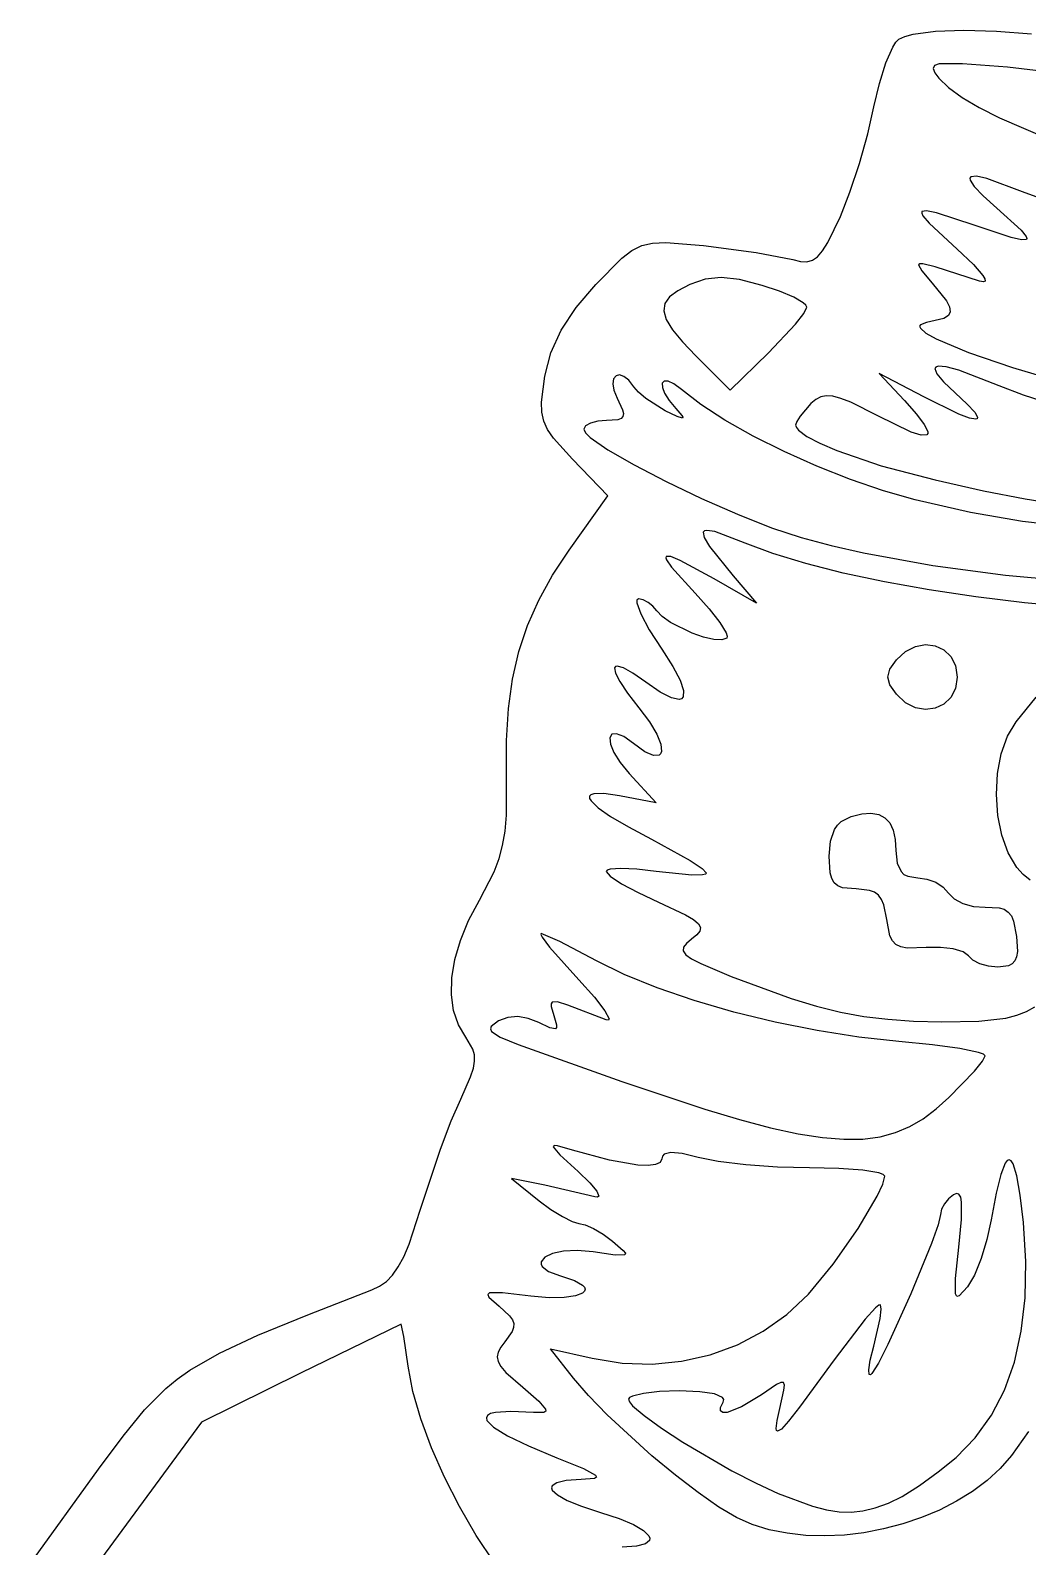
# Model space of a CAD drawing. Extents: x -60 to 270, y -29 to 326.
# Drawn here: x -27.9 to 112.2, y 113.2 to 326.1 of the extents above; entities that cross this region are included whole.
import ezdxf

# ---------------------------------------------------------------- set-up
doc = ezdxf.new("R2010")
doc.units = 0

msp = doc.modelspace()

# ---------------------------------------------------------------- linework, layer by layer
at = {"layer": 'Layer 1'}
for p, q in [((96.065964, 325.503306), (99.195775, 325.915966)), ((99.195775, 325.915966), (103.19046, 326.05718)), ((103.19046, 326.05718), (107.776215, 325.94071)), ((107.776215, 325.94071), (112.679239, 325.580315)), ((92.245278, 321.507573), (93.198467, 323.675114)), ((93.198467, 323.675114), (93.653442, 324.389408)), ((93.653442, 324.389408), (94.074829, 324.805441)), ((94.074829, 324.805441), (94.91095, 325.190884)), ((94.91095, 325.190884), (96.065964, 325.503306)), ((91.330315, 318.614473), (92.245278, 321.507573)), ((103.00236, 321.360745), (99.743927, 321.339238)), ((109.319173, 320.872508), (103.00236, 321.360745)), ((99.050153, 321.103535), (98.867234, 320.699844)), ((98.867234, 320.699844), (99.110591, 320.114646)), ((99.743927, 321.339238), (99.050153, 321.103535)), ((99.110591, 320.114646), (99.695643, 319.334422)), ((99.695643, 319.334422), (101.040884, 318.025554)), ((116.035013, 320.085995), (109.319173, 320.872508)), ((90.568625, 315.30747), (91.330315, 318.614473)), ((101.040884, 318.025554), (102.943254, 316.650183)), ((89.712104, 311.537454), (90.568625, 315.30747)), ((102.943254, 316.650183), (105.343183, 315.227801)), ((105.343183, 315.227801), (108.1811, 313.777905)), ((108.1811, 313.777905), (114.932624, 310.873544)), ((88.538937, 307.383672), (89.712104, 311.537454)), ((87.203607, 303.350318), (88.538937, 307.383672)), ((104.183133, 305.498458), (104.046319, 305.307388)), ((104.046319, 305.307388), (104.079001, 305.014371)), ((104.079001, 305.014371), (104.651309, 304.121518)), ((104.966795, 305.575731), (104.183133, 305.498458)), ((106.433073, 305.248144), (104.966795, 305.575731)), ((111.425832, 303.386194), (106.433073, 305.248144)), ((85.860596, 299.941587), (87.203607, 303.350318)), ((104.651309, 304.121518), (105.89697, 302.817948)), ((105.89697, 302.817948), (107.812896, 301.101707)), ((115.788915, 301.812788), (111.425832, 303.386194)), ((97.313195, 300.614168), (97.289304, 300.386827)), ((97.289304, 300.386827), (97.454583, 300.043274)), ((97.938771, 300.734907), (97.313195, 300.614168)), ((99.35188, 300.434869), (97.938771, 300.734907)), ((104.622967, 298.689985), (99.35188, 300.434869)), ((107.812896, 301.101707), (111.232041, 298.017829)), ((84.10248, 296.280105), (85.860596, 299.941587)), ((97.454583, 300.043274), (98.342369, 298.992844)), ((98.342369, 298.992844), (102.274861, 295.335859)), ((109.835482, 296.961975), (104.622967, 298.689985)), ((111.232041, 298.017829), (111.949459, 297.143004)), ((56.587047, 295.157695), (57.97135, 295.853049)), ((57.97135, 295.853049), (59.493581, 296.207341)), ((59.493581, 296.207341), (61.327876, 296.28346)), ((61.327876, 296.28346), (66.629218, 295.852726)), ((66.629218, 295.852726), (74.045884, 294.890431)), ((83.361954, 295.091269), (84.10248, 296.280105)), ((111.275979, 296.633828), (109.835482, 296.961975)), ((111.972372, 296.68792), (111.275979, 296.633828)), ((111.949459, 297.143004), (112.049278, 296.864166)), ((112.049278, 296.864166), (111.972372, 296.68792)), ((51.520313, 290.396389), (55.166532, 294.058392)), ((55.166532, 294.058392), (56.587047, 295.157695)), ((74.045884, 294.890431), (79.191685, 293.882666)), ((79.191685, 293.882666), (80.242505, 293.633267)), ((81.138618, 293.587341), (81.926347, 293.786975)), ((81.926347, 293.786975), (82.652018, 294.274255)), ((82.652018, 294.274255), (83.361954, 295.091269)), ((102.274861, 295.335859), (104.535048, 293.194225)), ((80.242505, 293.633267), (81.138618, 293.587341)), ((97.006384, 293.282972), (96.835493, 293.148007)), ((96.835493, 293.148007), (97.282009, 292.320401)), ((97.44542, 293.263068), (97.006384, 293.282972)), ((97.282009, 292.320401), (98.752705, 290.594114)), ((99.144057, 292.851722), (97.44542, 293.263068)), ((105.405668, 290.876028), (99.144057, 292.851722)), ((104.535048, 293.194225), (105.86426, 291.660094)), ((105.86426, 291.660094), (106.154431, 291.156911)), ((48.739736, 287.155853), (51.520313, 290.396389)), ((63.037243, 289.504698), (61.871605, 288.63672)), ((64.700582, 290.362999), (63.037243, 289.504698)), ((66.86932, 291.113396), (64.700582, 290.362999)), ((69.121718, 291.34904), (66.86932, 291.113396)), ((71.707327, 291.067564), (69.121718, 291.34904)), ((74.875698, 290.2666), (71.707327, 291.067564)), ((77.308755, 289.44331), (74.875698, 290.2666)), ((79.30122, 288.589511), (77.308755, 289.44331)), ((98.752705, 290.594114), (100.734659, 288.110054)), ((105.935263, 290.75045), (105.405668, 290.876028)), ((106.181475, 290.848887), (105.935263, 290.75045)), ((106.154431, 291.156911), (106.181475, 290.848887)), ((61.20819, 287.707754), (61.051518, 286.666489)), ((61.871605, 288.63672), (61.20819, 287.707754)), ((80.647481, 287.806032), (79.30122, 288.589511)), ((81.014031, 287.472171), (80.647481, 287.806032)), ((81.141926, 287.1937), (81.014031, 287.472171)), ((100.734659, 288.110054), (101.193895, 287.232693)), ((46.647324, 283.981137), (48.739736, 287.155853)), ((61.051518, 286.666489), (61.40611, 285.461616)), ((61.40611, 285.461616), (62.276488, 284.041822)), ((79.560341, 284.816458), (80.717085, 286.317744)), ((80.717085, 286.317744), (81.141926, 287.1937)), ((81.141926, 287.1937), (81.141926, 287.1937)), ((100.383843, 285.629383), (97.970004, 285.059572)), ((101.023554, 286.028182), (100.383843, 285.629383)), ((101.291883, 286.550677), (101.023554, 286.028182)), ((101.193895, 287.232693), (101.291883, 286.550677)), ((45.197823, 280.790919), (46.647324, 283.981137)), ((62.276488, 284.041822), (63.667172, 282.355798)), ((75.757803, 280.779728), (79.560341, 284.816458)), ((97.095034, 284.745888), (96.98799, 284.513872)), ((96.98799, 284.513872), (97.085785, 284.236637)), ((97.085785, 284.236637), (97.849533, 283.561206)), ((97.970004, 285.059572), (97.095034, 284.745888)), ((97.849533, 283.561206), (99.293552, 282.748981)), ((63.667172, 282.355798), (65.582684, 280.352232)), ((99.293552, 282.748981), (103.851504, 280.831694)), ((44.345979, 277.503874), (45.197823, 280.790919)), ((65.582684, 280.352232), (70.373694, 275.561239)), ((70.373694, 275.561239), (75.757803, 280.779728)), ((99.272321, 278.790657), (99.13981, 278.575751)), ((99.576626, 278.904143), (99.272321, 278.790657)), ((100.699306, 278.826649), (99.576626, 278.904143)), ((102.505226, 278.342846), (100.699306, 278.826649)), ((103.851504, 280.831694), (110.017841, 278.719868)), ((43.895909, 273.848467), (44.345979, 277.503874)), ((54.024695, 277.128891), (53.911904, 276.444698)), ((54.354257, 277.553079), (54.024695, 277.128891)), ((54.852228, 277.684777), (54.354257, 277.553079)), ((55.470248, 277.491498), (54.852228, 277.684777)), ((56.159955, 276.940758), (55.470248, 277.491498)), ((56.872988, 276.000069), (56.159955, 276.940758)), ((61.127983, 276.830819), (60.852326, 276.519432)), ((61.675634, 276.818574), (61.127983, 276.830819)), ((62.481335, 276.435463), (61.675634, 276.818574)), ((97.555471, 274.606408), (91.317044, 277.917391)), ((91.317044, 277.917391), (94.8392, 274.114167)), ((99.13981, 278.575751), (99.391483, 277.841894)), ((99.391483, 277.841894), (100.334271, 276.702996)), ((100.334271, 276.702996), (101.970798, 275.159479)), ((108.156285, 276.154623), (102.505226, 278.342846)), ((110.017841, 278.719868), (117.050761, 276.648592)), ((53.911904, 276.444698), (54.064245, 275.532988)), ((54.064245, 275.532988), (54.53008, 274.426246)), ((57.517658, 275.256218), (56.872988, 276.000069)), ((58.561607, 274.381849), (57.517658, 275.256218)), ((60.852326, 276.519432), (60.862601, 275.931652)), ((60.862601, 275.931652), (61.172752, 275.114712)), ((61.172752, 275.114712), (61.79672, 274.11585)), ((63.531146, 275.63425), (62.481335, 276.435463)), ((66.243495, 273.530337), (63.531146, 275.63425)), ((83.090174, 274.619337), (82.39287, 274.243774)), ((83.871312, 274.778423), (83.090174, 274.619337)), ((84.795652, 274.710189), (83.871312, 274.778423)), ((85.922566, 274.403791), (84.795652, 274.710189)), ((102.483755, 272.179007), (97.555471, 274.606408)), ((101.970798, 275.159479), (103.665822, 273.595712)), ((111.574621, 274.857373), (108.156285, 276.154623)), ((115.763754, 273.5192), (111.574621, 274.857373)), ((43.944048, 272.453235), (43.895909, 273.848467)), ((44.21825, 271.214629), (43.944048, 272.453235)), ((54.53008, 274.426246), (55.273136, 272.817354)), ((55.273136, 272.817354), (55.38854, 272.269282)), ((61.270219, 272.677642), (58.561607, 274.381849)), ((62.922776, 271.871208), (61.270219, 272.677642)), ((61.79672, 274.11585), (62.748445, 272.982301)), ((62.748445, 272.982301), (63.596293, 272.010021)), ((69.653087, 271.33339), (66.243495, 273.530337)), ((81.72003, 273.662578), (80.206176, 271.897767)), ((82.39287, 274.243774), (81.72003, 273.662578)), ((87.311423, 273.848385), (85.922566, 274.403791)), ((91.112444, 271.947178), (87.311423, 273.848385)), ((94.8392, 274.114167), (96.544292, 272.186351)), ((103.665822, 273.595712), (104.713374, 272.458295)), ((104.713374, 272.458295), (105.116199, 271.747572)), ((44.751479, 270.033882), (44.21825, 271.214629)), ((50.085259, 270.539362), (49.833874, 270.059444)), ((50.769724, 270.93237), (50.085259, 270.539362)), ((51.782732, 271.197913), (50.769724, 270.93237)), ((53.019748, 271.295439), (51.782732, 271.197913)), ((54.594888, 271.411393), (53.019748, 271.295439)), ((55.059031, 271.586231), (54.594888, 271.411393)), ((55.320377, 271.865551), (55.059031, 271.586231)), ((55.38854, 272.269282), (55.320377, 271.865551)), ((63.676268, 271.644162), (62.922776, 271.871208)), ((63.596293, 272.010021), (63.736364, 271.752133)), ((63.736364, 271.752133), (63.676268, 271.644162)), ((73.609963, 269.114118), (69.653087, 271.33339)), ((79.745659, 271.165604), (79.576524, 270.664754)), ((79.576524, 270.664754), (79.679538, 270.317235)), ((79.679538, 270.317235), (79.981494, 269.932198)), ((80.206176, 271.897767), (79.745659, 271.165604)), ((95.817701, 269.678662), (91.112444, 271.947178)), ((96.544292, 272.186351), (97.639509, 270.737989)), ((97.639509, 270.737989), (98.119654, 269.76606)), ((103.998645, 271.607584), (102.483755, 272.179007)), ((104.877041, 271.463887), (103.998645, 271.607584)), ((105.076696, 271.552328), (104.877041, 271.463887)), ((105.116199, 271.747572), (105.076696, 271.552328)), ((45.576696, 268.812227), (44.751479, 270.033882)), ((48.234939, 265.851125), (45.576696, 268.812227)), ((49.833874, 270.059444), (50.067992, 269.572967)), ((50.067992, 269.572967), (50.739698, 268.918029)), ((50.739698, 268.918029), (53.211984, 267.194288)), ((77.964161, 266.943227), (73.609963, 269.114118)), ((79.981494, 269.932198), (81.139705, 269.06634)), ((81.139705, 269.06634), (82.966102, 268.100714)), ((97.213946, 269.239418), (95.817701, 269.678662)), ((97.979532, 269.267544), (97.213946, 269.239418)), ((98.127452, 269.457814), (97.979532, 269.267544)), ((98.119654, 269.76606), (98.127452, 269.457814)), ((53.211984, 267.194288), (56.882959, 265.071264)), ((82.565721, 264.891426), (77.964161, 266.943227)), ((82.966102, 268.100714), (85.375635, 267.068855)), ((85.375635, 267.068855), (91.603892, 264.940571)), ((53.223126, 260.704614), (48.234939, 265.851125)), ((56.882959, 265.071264), (61.384845, 262.732003)), ((87.264681, 263.029421), (82.565721, 264.891426)), ((91.603892, 264.940571), (99.144057, 262.949762)), ((61.384845, 262.732003), (66.349868, 260.359546)), ((91.911082, 261.42792), (87.264681, 263.029421)), ((99.144057, 262.949762), (105.946687, 261.448891)), ((47.767697, 253.085455), (53.223126, 260.704614)), ((66.349868, 260.359546), (71.410251, 258.136938)), ((96.354962, 260.15763), (91.911082, 261.42792)), ((104.108995, 258.383008), (96.354962, 260.15763)), ((105.946687, 261.448891), (111.799606, 260.306987)), ((111.799606, 260.306987), (116.830651, 259.515066)), ((71.410251, 258.136938), (76.198219, 256.247222)), ((111.420598, 257.103437), (104.108995, 258.383008)), ((66.771838, 255.798945), (66.600272, 255.604318)), ((66.600272, 255.604318), (66.729237, 254.854287)), ((67.102333, 255.877608), (66.771838, 255.798945)), ((68.244814, 255.699925), (67.102333, 255.877608)), ((72.488614, 254.094701), (68.244814, 255.699925)), ((76.198219, 256.247222), (80.345997, 254.873442)), ((118.455591, 256.317797), (111.420598, 257.103437)), ((66.729237, 254.854287), (67.479833, 253.60175)), ((67.479833, 253.60175), (70.808342, 249.486094)), ((76.373368, 252.625387), (72.488614, 254.094701)), ((80.345997, 254.873442), (84.563709, 253.764492)), ((84.563709, 253.764492), (89.095178, 252.740529)), ((45.43864, 249.580343), (47.767697, 253.085455)), ((61.406872, 252.222713), (61.33912, 252.041878)), ((61.33912, 252.041878), (61.438523, 251.730335)), ((62.049553, 252.19662), (61.406872, 252.222713)), ((61.438523, 251.730335), (62.133076, 250.710763)), ((63.377994, 251.660779), (62.049553, 252.19662)), ((68.137876, 249.094742), (63.377994, 251.660779)), ((81.00023, 251.213942), (76.373368, 252.625387)), ((86.267561, 249.880227), (81.00023, 251.213942)), ((89.095178, 252.740529), (98.838579, 250.966278)), ((43.499598, 246.087228), (45.43864, 249.580343)), ((62.133076, 250.710763), (65.46517, 247.055147)), ((74.097614, 245.678863), (68.137876, 249.094742)), ((70.808342, 249.486094), (74.097614, 245.678863)), ((92.073724, 248.644105), (86.267561, 249.880227)), ((98.838579, 250.966278), (109.054586, 249.588124)), ((109.054586, 249.588124), (119.221587, 248.643498)), ((65.46517, 247.055147), (67.451195, 244.86983)), ((98.317078, 247.525439), (92.073724, 248.644105)), ((104.895985, 246.544091), (98.317078, 247.525439)), ((41.931376, 242.537157), (43.499598, 246.087228)), ((57.281212, 246.105221), (57.274581, 245.693156)), ((57.274581, 245.693156), (57.823563, 244.17973)), ((57.493295, 246.248997), (57.281212, 246.105221)), ((58.175494, 246.117857), (57.493295, 246.248997)), ((58.888458, 245.760795), (58.175494, 246.117857)), ((59.547682, 245.232345), (58.888458, 245.760795)), ((60.068663, 244.587041), (59.547682, 245.232345)), ((67.451195, 244.86983), (68.949893, 242.952559)), ((111.708807, 245.719924), (104.895985, 246.544091)), ((118.653904, 245.072802), (111.708807, 245.719924)), ((57.823563, 244.17973), (59.03201, 241.939859)), ((60.815072, 243.775747), (60.068663, 244.587041)), ((61.989499, 242.946024), (60.815072, 243.775747)), ((65.042297, 241.457654), (61.989499, 242.946024)), ((68.949893, 242.952559), (69.815654, 241.51023)), ((40.714782, 238.861173), (41.931376, 242.537157)), ((59.03201, 241.939859), (60.791691, 239.204685)), ((66.63061, 240.912187), (65.042297, 241.457654)), ((68.066829, 240.574652), (66.63061, 240.912187)), ((69.205925, 240.501639), (68.066829, 240.574652)), ((69.902869, 240.749739), (69.205925, 240.501639)), ((69.815654, 241.51023), (69.96568, 241.031823)), ((69.96568, 241.031823), (69.902869, 240.749739)), ((39.830619, 234.990324), (40.714782, 238.861173)), ((60.791691, 239.204685), (62.341371, 236.785385)), ((93.727843, 237.714828), (94.996206, 238.888071)), ((94.996206, 238.888071), (96.387392, 239.588511)), ((96.387392, 239.588511), (97.81142, 239.841663)), ((97.81142, 239.841663), (99.17831, 239.673045)), ((99.17831, 239.673045), (100.398079, 239.108171)), ((100.398079, 239.108171), (101.380749, 238.172558)), ((54.28628, 236.753882), (54.158729, 236.567062)), ((54.158729, 236.567062), (54.269272, 235.84023)), ((54.534912, 236.820015), (54.28628, 236.753882)), ((55.393014, 236.581355), (54.534912, 236.820015)), ((56.728227, 235.833347), (55.393014, 236.581355)), ((62.341371, 236.785385), (63.346693, 234.848069)), ((92.49909, 235.291178), (92.806279, 236.402232)), ((92.806279, 236.402232), (93.727843, 237.714828)), ((101.380749, 238.172558), (102.036336, 236.891723)), ((102.036336, 236.891723), (102.274861, 235.29118)), ((39.259694, 230.855654), (39.830619, 234.990324)), ((54.269272, 235.84023), (54.87135, 234.657254)), ((54.87135, 234.657254), (55.969771, 233.035867)), ((58.535742, 234.558257), (56.728227, 235.833347)), ((60.575828, 233.149012), (58.535742, 234.558257)), ((63.346693, 234.848069), (63.818168, 233.414387)), ((92.806279, 234.180125), (92.49909, 235.291178)), ((93.727843, 232.867529), (92.806279, 234.180125)), ((102.274861, 235.29118), (102.036336, 233.690637)), ((55.969771, 233.035867), (57.569343, 230.993805)), ((62.134625, 232.351653), (60.575828, 233.149012)), ((63.201622, 232.144529), (62.134625, 232.351653)), ((63.54741, 232.25554), (63.201622, 232.144529)), ((63.766307, 232.505991), (63.54741, 232.25554)), ((63.818168, 233.414387), (63.766307, 232.505991)), ((94.996206, 231.694286), (93.727843, 232.867529)), ((93.727843, 232.867529), (93.727843, 232.867529)), ((101.380749, 232.409801), (100.398079, 231.474188)), ((102.036336, 233.690637), (101.380749, 232.409801)), ((110.547607, 229.002174), (113.341446, 232.452414)), ((38.982812, 226.388208), (39.259694, 230.855654)), ((57.569343, 230.993805), (59.064119, 229.000514)), ((96.387392, 230.993847), (94.996206, 231.694286)), ((97.81142, 230.740695), (96.387392, 230.993847)), ((99.17831, 230.909314), (97.81142, 230.740695)), ((100.398079, 231.474188), (99.17831, 230.909314)), ((59.064119, 229.000514), (60.084457, 227.272562)), ((109.317982, 226.985758), (110.547607, 229.002174)), ((38.980779, 221.519032), (38.982812, 226.388208)), ((53.777991, 227.258614), (53.49673, 226.745268)), ((53.49673, 226.745268), (53.591345, 225.871729)), ((53.591345, 225.871729), (54.070768, 224.70436)), ((54.426198, 227.3454), (53.777991, 227.258614)), ((55.432418, 226.939264), (54.426198, 227.3454)), ((56.78772, 225.973839), (55.432418, 226.939264)), ((58.409845, 224.798432), (56.78772, 225.973839)), ((60.084457, 227.272562), (60.640078, 225.872394)), ((60.640078, 225.872394), (60.740705, 224.862453)), ((108.444934, 224.514918), (109.317982, 226.985758)), ((54.070768, 224.70436), (54.943929, 223.309526)), ((59.615866, 224.263028), (58.409845, 224.798432)), ((60.39606, 224.305183), (59.615866, 224.263028)), ((60.623433, 224.523331), (60.39606, 224.305183)), ((60.740705, 224.862453), (60.623433, 224.523331)), ((107.927695, 221.740209), (108.444934, 224.514918)), ((38.957221, 215.911708), (38.980779, 221.519032)), ((54.943929, 223.309526), (56.219762, 221.753592)), ((56.219762, 221.753592), (60.00899, 217.620758)), ((107.765497, 218.812189), (107.927695, 221.740209)), ((50.839806, 218.773131), (50.645273, 218.559529)), ((50.645273, 218.559529), (50.649021, 218.268668)), ((50.649021, 218.268668), (50.849424, 217.902745)), ((51.234247, 218.907277), (50.839806, 218.773131)), ((50.849424, 217.902745), (51.83369, 216.954499)), ((52.629358, 218.928419), (51.234247, 218.907277)), ((54.843615, 218.605381), (52.629358, 218.928419)), ((60.00899, 217.620758), (54.843615, 218.605381)), ((107.957572, 215.881415), (107.765497, 218.812189)), ((38.769248, 213.672727), (38.957221, 215.911708)), ((51.83369, 216.954499), (53.585061, 215.732362)), ((53.585061, 215.732362), (56.090525, 214.253907)), ((85.445911, 214.49591), (85.983383, 215.006871)), ((85.983383, 215.006871), (87.389527, 215.719198)), ((87.389527, 215.719198), (88.874055, 216.086604)), ((88.874055, 216.086604), (90.155211, 216.180728)), ((90.155211, 216.180728), (91.234671, 216.000292)), ((91.234671, 216.000292), (92.114109, 215.544021)), ((92.114109, 215.544021), (92.795201, 214.810637)), ((108.503152, 213.098442), (107.957572, 215.881415)), ((38.433785, 211.672149), (38.769248, 213.672727)), ((56.090525, 214.253907), (59.337073, 212.536705)), ((84.45335, 212.267671), (85.014112, 213.873288)), ((85.014112, 213.873288), (85.445911, 214.49591)), ((92.795201, 214.810637), (93.279621, 213.798864)), ((93.279621, 213.798864), (93.569045, 212.507426)), ((109.401469, 210.613828), (108.503152, 213.098442)), ((37.928311, 209.806438), (38.433785, 211.672149)), ((59.337073, 212.536705), (64.786661, 209.524841)), ((84.272732, 210.139245), (84.45335, 212.267671)), ((93.569045, 212.507426), (93.665147, 210.935046)), ((93.665147, 210.935046), (93.833753, 209.179926)), ((37.230308, 207.972055), (37.928311, 209.806438)), ((64.786661, 209.524841), (66.444444, 208.41379)), ((84.422225, 207.810485), (84.272732, 210.139245)), ((93.833753, 209.179926), (94.369181, 207.995092)), ((110.651756, 208.57813), (109.401469, 210.613828)), ((111.536495, 207.6025), (110.651756, 208.57813)), ((35.16663, 203.983126), (37.230308, 207.972055)), ((53.108454, 208.175402), (52.964678, 207.986346)), ((52.964678, 207.986346), (53.543318, 207.32329)), ((53.520518, 208.310096), (53.108454, 208.175402)), ((55.033945, 208.416524), (53.520518, 208.310096)), ((53.543318, 207.32329), (55.118821, 206.292989)), ((57.273816, 208.305891), (55.033945, 208.416524)), ((60.00899, 207.978455), (57.273816, 208.305891)), ((64.984036, 207.482751), (60.00899, 207.978455)), ((66.497462, 207.526788), (64.984036, 207.482751)), ((66.444444, 208.41379), (67.053302, 207.774344)), ((66.909526, 207.624708), (66.497462, 207.526788)), ((67.053302, 207.774344), (66.909526, 207.624708)), ((84.642317, 207.008109), (84.422225, 207.810485)), ((84.988841, 206.411477), (84.642317, 207.008109)), ((94.369181, 207.995092), (94.788334, 207.599161)), ((94.788334, 207.599161), (95.315848, 207.324956)), ((95.315848, 207.324956), (96.718168, 207.11393)), ((96.718168, 207.11393), (98.002376, 206.944658)), ((98.002376, 206.944658), (99.24209, 206.483771)), ((99.24209, 206.483771), (100.296058, 205.801661)), ((112.504682, 206.790842), (111.536495, 207.6025)), ((55.118821, 206.292989), (57.450566, 205.036286)), ((57.450566, 205.036286), (60.297932, 203.694026)), ((85.483946, 205.993897), (84.988841, 206.411477)), ((86.149785, 205.728674), (85.483946, 205.993897)), ((88.082264, 205.548528), (86.149785, 205.728674)), ((89.962504, 205.351378), (88.082264, 205.548528)), ((90.656679, 205.077977), (89.962504, 205.351378)), ((91.210858, 204.664058), (90.656679, 205.077977)), ((91.643016, 204.091643), (91.210858, 204.664058)), ((100.296058, 205.801661), (101.023025, 204.968719)), ((101.023025, 204.968719), (101.817891, 204.150639)), ((33.66513, 201.115208), (35.16663, 203.983126)), ((60.297932, 203.694026), (64.098437, 201.91348)), ((91.971129, 203.342758), (91.643016, 204.091643)), ((92.387121, 201.243671), (91.971129, 203.342758)), ((101.817891, 204.150639), (103.056728, 203.509016)), ((103.056728, 203.509016), (104.57005, 203.108056)), ((104.57005, 203.108056), (106.188369, 203.011965)), ((106.188369, 203.011965), (108.155213, 202.922254)), ((108.155213, 202.922254), (108.867655, 202.693736)), ((108.867655, 202.693736), (109.428681, 202.315478)), ((109.428681, 202.315478), (109.86022, 201.767007)), ((32.519795, 198.326154), (33.66513, 201.115208)), ((64.098437, 201.91348), (65.25036, 201.243521)), ((65.25036, 201.243521), (65.951228, 200.667147)), ((65.951228, 200.667147), (66.236916, 200.144391)), ((66.236916, 200.144391), (66.143299, 199.635286)), ((92.810466, 198.983843), (92.387121, 201.243671)), ((109.86022, 201.767007), (110.1842, 201.027847)), ((110.1842, 201.027847), (110.597199, 198.895568)), ((31.733251, 195.642676), (32.519795, 198.326154)), ((43.840104, 199.286917), (43.784959, 199.154408)), ((43.784959, 199.154408), (43.977662, 198.774633)), ((46.490233, 198.166948), (43.840104, 199.286917)), ((43.977662, 198.774633), (45.019906, 197.379799)), ((51.593465, 195.474255), (46.490233, 198.166948)), ((64.961643, 198.498159), (64.229943, 197.89897)), ((65.70625, 199.099865), (64.961643, 198.498159)), ((66.143299, 199.635286), (65.70625, 199.099865)), ((93.15628, 198.247688), (92.810466, 198.983843)), ((93.646675, 197.734692), (93.15628, 198.247688)), ((110.597199, 198.895568), (110.702352, 196.775459)), ((45.019906, 197.379799), (49.124825, 192.794598)), ((63.823186, 197.362747), (63.783095, 196.850526)), ((63.783095, 196.850526), (64.151394, 196.323339)), ((64.229943, 197.89897), (63.823186, 197.362747)), ((64.151394, 196.323339), (64.969805, 195.74222)), ((94.323017, 197.415345), (93.646675, 197.734692)), ((95.226671, 197.260139), (94.323017, 197.415345)), ((97.881372, 197.324106), (95.226671, 197.260139)), ((99.898397, 197.350665), (97.881372, 197.324106)), ((101.694945, 197.13816), (99.898397, 197.350665)), ((103.075365, 196.725115), (101.694945, 197.13816)), ((103.844005, 196.150054), (103.075365, 196.725115)), ((104.466164, 195.544591), (103.844005, 196.150054)), ((103.844005, 196.150054), (103.844005, 196.150054)), ((110.593525, 196.025698), (110.360922, 195.456495)), ((110.702352, 196.775459), (110.593525, 196.025698)), ((31.308127, 193.091482), (31.733251, 195.642676)), ((55.519725, 193.532862), (51.593465, 195.474255)), ((64.969805, 195.74222), (66.280051, 195.068202)), ((66.280051, 195.068202), (70.542946, 193.285602)), ((105.447725, 195.048768), (104.466164, 195.544591)), ((106.65396, 194.713753), (105.447725, 195.048768)), ((107.950135, 194.590711), (106.65396, 194.713753)), ((109.475864, 194.780853), (107.950135, 194.590711)), ((109.992412, 195.048123), (109.475864, 194.780853)), ((110.360922, 195.456495), (109.992412, 195.048123)), ((31.247048, 190.699284), (31.308127, 193.091482)), ((49.124825, 192.794598), (51.34221, 190.341866)), ((60.146918, 191.659562), (55.519725, 193.532862)), ((65.321952, 189.895226), (60.146918, 191.659562)), ((70.542946, 193.285602), (78.928781, 190.196975)), ((31.552642, 188.492791), (31.247048, 190.699284)), ((45.246983, 189.43286), (45.239694, 189.043972)), ((45.396379, 189.669576), (45.246983, 189.43286)), ((46.159556, 189.714225), (45.396379, 189.669576)), ((47.605349, 189.233385), (46.159556, 189.714225)), ((51.34221, 190.341866), (52.805312, 188.462972)), ((70.891735, 188.280723), (65.321952, 189.895226)), ((78.928781, 190.196975), (82.50302, 189.105873)), ((32.227536, 186.498714), (31.552642, 188.492791)), ((39.146292, 187.523359), (37.878845, 187.050557)), ((40.559591, 187.635808), (39.146292, 187.523359)), ((42.041877, 187.391407), (40.559591, 187.635808)), ((43.516285, 186.793659), (42.041877, 187.391407)), ((45.239694, 189.043972), (45.613376, 187.781945)), ((45.613376, 187.781945), (46.018301, 186.484124)), ((52.964678, 187.16552), (47.605349, 189.233385)), ((52.805312, 188.462972), (53.388134, 187.342622)), ((53.388134, 187.342622), (53.310066, 187.124621)), ((76.703174, 186.856921), (70.891735, 188.280723)), ((82.50302, 189.105873), (85.862124, 188.274327)), ((85.862124, 188.274327), (89.154085, 187.670394)), ((89.154085, 187.670394), (92.526892, 187.262136)), ((105.29231, 186.980145), (109.101262, 187.428678)), ((109.101262, 187.428678), (110.624688, 187.820413)), ((110.624688, 187.820413), (111.966125, 188.338458)), ((111.966125, 188.338458), (113.179606, 188.993808)), ((33.274356, 184.743763), (32.227536, 186.498714)), ((36.835473, 186.264193), (36.710818, 185.902781)), ((36.710818, 185.902781), (36.870224, 185.539101)), ((37.878845, 187.050557), (36.835473, 186.264193)), ((36.870224, 185.539101), (38.099336, 184.734602)), ((45.074222, 186.039214), (43.516285, 186.793659)), ((45.873405, 185.919625), (45.074222, 186.039214)), ((46.021109, 186.113287), (45.873405, 185.919625)), ((46.018301, 186.484124), (46.021109, 186.113287)), ((53.310066, 187.124621), (52.964678, 187.16552)), ((82.603176, 185.664691), (76.703174, 186.856921)), ((88.438648, 184.744901), (82.603176, 185.664691)), ((92.526892, 187.262136), (96.128533, 187.017611)), ((96.128533, 187.017611), (100.106999, 186.90488)), ((100.106999, 186.90488), (105.29231, 186.980145)), ((34.269479, 183.082806), (33.274356, 184.743763)), ((34.484932, 182.2671), (34.269479, 183.082806)), ((38.099336, 184.734602), (40.639043, 183.71002)), ((40.639043, 183.71002), (55.15179, 178.514729)), ((94.056499, 184.138422), (88.438648, 184.744901)), ((98.767077, 183.680972), (94.056499, 184.138422)), ((102.624632, 183.152185), (98.767077, 183.680972)), ((105.231089, 182.617549), (102.624632, 183.152185)), ((34.327759, 180.378522), (34.505949, 181.384786)), ((34.505949, 181.384786), (34.484932, 182.2671)), ((104.693899, 179.995558), (105.786929, 181.362036)), ((105.940756, 182.368501), (105.231089, 182.617549)), ((105.786929, 181.362036), (106.188369, 182.142549)), ((106.188369, 182.142549), (105.940756, 182.368501)), ((32.550216, 176.042609), (33.945588, 179.190966)), ((33.945588, 179.190966), (34.327759, 180.378522)), ((101.100811, 176.27485), (104.693899, 179.995558)), ((55.15179, 178.514729), (66.816354, 174.644149)), ((31.218958, 172.988932), (32.550216, 176.042609)), ((66.816354, 174.644149), (71.715103, 173.189081)), ((97.4845, 173.308946), (99.298884, 174.669324)), ((99.298884, 174.669324), (101.100811, 176.27485)), ((101.100811, 176.27485), (101.100811, 176.27485)), ((29.700955, 169.034862), (31.218958, 172.988932)), ((71.715103, 173.189081), (76.06325, 172.045338)), ((95.603845, 172.200332), (97.4845, 173.308946)), ((76.06325, 172.045338), (79.91461, 171.206302)), ((79.91461, 171.206302), (83.322997, 170.665355)), ((83.322997, 170.665355), (86.342225, 170.415879)), ((86.342225, 170.415879), (89.026109, 170.451256)), ((89.026109, 170.451256), (91.428465, 170.76487)), ((91.428465, 170.76487), (93.603105, 171.350101)), ((93.603105, 171.350101), (95.603845, 172.200332)), ((26.852538, 160.469502), (29.700955, 169.034862)), ((45.654449, 169.527487), (45.536384, 169.3551)), ((45.536384, 169.3551), (46.479817, 168.243841)), ((46.154669, 169.486553), (45.654449, 169.527487)), ((48.268469, 168.891239), (46.154669, 169.486553)), ((46.479817, 168.243841), (49.05117, 165.89974)), ((53.461349, 167.478492), (48.268469, 168.891239)), ((61.10505, 168.320663), (60.869866, 168.055021)), ((62.050418, 168.559674), (61.10505, 168.320663)), ((63.63573, 168.409223), (62.050418, 168.559674)), ((65.86892, 167.869595), (63.63573, 168.409223)), ((57.406637, 166.795513), (53.461349, 167.478492)), ((58.851844, 166.733394), (57.406637, 166.795513)), ((59.913646, 166.860565), (58.851844, 166.733394)), ((60.568207, 167.179308), (59.913646, 166.860565)), ((60.791691, 167.691908), (60.568207, 167.179308)), ((60.869866, 168.055021), (60.791691, 167.691908)), ((68.674886, 167.304211), (65.86892, 167.869595)), ((72.561645, 166.841209), (68.674886, 167.304211)), ((77.015547, 166.528368), (72.561645, 166.841209)), ((81.522945, 166.413469), (77.015547, 166.528368)), ((85.629257, 166.320829), (81.522945, 166.413469)), ((88.991092, 166.06859), (85.629257, 166.320829)), ((91.26159, 165.695272), (88.991092, 166.06859)), ((108.982421, 167.063571), (108.368056, 165.494461)), ((109.276636, 167.443852), (108.982421, 167.063571)), ((109.562277, 167.55461), (109.276636, 167.443852)), ((109.839394, 167.395842), (109.562277, 167.55461)), ((110.10804, 166.967542), (109.839394, 167.395842)), ((110.620126, 165.302331), (110.10804, 166.967542)), ((44.354964, 163.974843), (39.658756, 164.928501)), ((39.658756, 164.928501), (43.572263, 161.792278)), ((51.399276, 162.362169), (44.354964, 163.974843)), ((49.05117, 165.89974), (50.68934, 164.322299)), ((50.68934, 164.322299), (51.678113, 163.129507)), ((91.018808, 162.431178), (91.806564, 164.126704)), ((91.879193, 165.475247), (91.26159, 165.695272)), ((91.806564, 164.126704), (92.093889, 165.239397)), ((92.093889, 165.239397), (91.879193, 165.475247)), ((108.368056, 165.494461), (107.718768, 162.847317)), ((111.09895, 162.558941), (110.620126, 165.302331)), ((43.572263, 161.792278), (45.222595, 160.571803)), ((51.775111, 162.315449), (51.399276, 162.362169)), ((51.678113, 163.129507), (51.940441, 162.437438)), ((51.940441, 162.437438), (51.775111, 162.315449)), ((88.34132, 157.909084), (91.018808, 162.431178)), ((101.026893, 162.08073), (100.455048, 161.368814)), ((101.725188, 162.643968), (101.026893, 162.08073)), ((102.166687, 162.815369), (101.725188, 162.643968)), ((102.506027, 162.708879), (102.166687, 162.815369)), ((102.744956, 162.307827), (102.506027, 162.708879)), ((102.88522, 161.595544), (102.744956, 162.307827)), ((107.718768, 162.847317), (107.034141, 159.122173)), ((111.544927, 158.737335), (111.09895, 162.558941)), ((25.291218, 155.721795), (26.852538, 160.469502)), ((45.222595, 160.571803), (46.823083, 159.567111)), ((99.926758, 159.863853), (99.584742, 158.402766)), ((100.068666, 160.599447), (99.926758, 159.863853)), ((100.455048, 161.368814), (100.068666, 160.599447)), ((102.876742, 159.170601), (102.88522, 161.595544)), ((46.823083, 159.567111), (48.190927, 158.882247)), ((48.190927, 158.882247), (49.143327, 158.621257)), ((49.143327, 158.621257), (50.026696, 158.414808)), ((50.026696, 158.414808), (51.206583, 157.878413)), ((51.206583, 157.878413), (52.528895, 157.093447)), ((84.860062, 152.90803), (88.34132, 157.909084)), ((99.584742, 158.402766), (98.668081, 155.803072)), ((102.494565, 155.300687), (102.876742, 159.170601)), ((107.034141, 159.122173), (106.440433, 156.367468)), ((111.885232, 153.263792), (111.544927, 158.737335)), ((24.542933, 153.942822), (25.291218, 155.721795)), ((52.528895, 157.093447), (53.839536, 156.141286)), ((53.839536, 156.141286), (55.382563, 154.811041)), ((98.668081, 155.803072), (95.767139, 148.706787)), ((106.440433, 156.367468), (105.616496, 153.678371)), ((23.781764, 152.503427), (24.542933, 153.942822)), ((43.865491, 153.235134), (43.847812, 152.892899)), ((44.372762, 153.87139), (43.865491, 153.235134)), ((45.43816, 154.391104), (44.372762, 153.87139)), ((46.976373, 154.731568), (45.43816, 154.391104)), ((48.902088, 154.830075), (46.976373, 154.731568)), ((51.129994, 154.623918), (48.902088, 154.830075)), ((54.236653, 154.169321), (51.129994, 154.623918)), ((55.584556, 154.192707), (54.236653, 154.169321)), ((55.382563, 154.811041), (55.664242, 154.420195)), ((55.664242, 154.420195), (55.584556, 154.192707)), ((102.016129, 150.888573), (102.494565, 155.300687)), ((105.616496, 153.678371), (104.67128, 151.363073)), ((111.790165, 148.173302), (111.885232, 153.263792)), ((22.117366, 150.47234), (22.981858, 151.360852)), ((22.981858, 151.360852), (23.781764, 152.503427)), ((43.847812, 152.892899), (44.001658, 152.545043)), ((44.001658, 152.545043), (44.866576, 151.863824)), ((44.866576, 151.863824), (46.545556, 151.254185)), ((46.545556, 151.254185), (48.512575, 150.610829)), ((81.37367, 148.662933), (84.860062, 152.90803)), ((104.67128, 151.363073), (103.713734, 149.729761)), ((11.071665, 145.776823), (20.091219, 149.286475)), ((20.091219, 149.286475), (21.162437, 149.795133)), ((21.162437, 149.795133), (22.117366, 150.47234)), ((48.512575, 150.610829), (49.647347, 149.965754)), ((49.647347, 149.965754), (49.921721, 149.655673)), ((49.922612, 149.086624), (49.664393, 148.838137)), ((49.921721, 149.655673), (50.010932, 149.360883)), ((50.010932, 149.360883), (49.922612, 149.086624)), ((102.008431, 148.724295), (102.016129, 150.888573)), ((103.713734, 149.729761), (102.548592, 148.455482)), ((36.57183, 148.85724), (36.338269, 148.638884)), ((36.338269, 148.638884), (36.514098, 148.262743)), ((36.514098, 148.262743), (37.934276, 146.986307)), ((38.426769, 148.871404), (36.57183, 148.85724)), ((37.934276, 146.986307), (39.401432, 145.654114)), ((42.398211, 148.406845), (38.426769, 148.871404)), ((44.974637, 148.18187), (42.398211, 148.406845)), ((47.085184, 148.206709), (44.974637, 148.18187)), ((48.66879, 148.439438), (47.085184, 148.206709)), ((49.664393, 148.838137), (48.66879, 148.439438)), ((78.360283, 145.847363), (81.37367, 148.662933)), ((91.242189, 147.152154), (90.788282, 146.773665)), ((91.477606, 147.207175), (91.242189, 147.152154)), ((91.579128, 146.57059), (91.477606, 147.207175)), ((95.767139, 148.706787), (92.536571, 141.612846)), ((102.205209, 148.374979), (102.008431, 148.724295)), ((102.548592, 148.455482), (102.205209, 148.374979)), ((111.260237, 143.467647), (111.790165, 148.173302)), ((4.07676, 142.90748), (11.071665, 145.776823)), ((39.401432, 145.654114), (39.805922, 145.094853)), ((39.805922, 145.094853), (39.998538, 144.561705)), ((75.019897, 143.485073), (78.360283, 145.847363)), ((89.331747, 145.172991), (84.971026, 139.483853)), ((90.788282, 146.773665), (89.331747, 145.172991)), ((90.534891, 141.368928), (91.43523, 145.257643)), ((91.43523, 145.257643), (91.579128, 146.57059)), ((-1.302583, 140.410014), (4.07676, 142.90748)), ((24.18996, 144.487455), (10.072954, 137.58715)), ((24.553458, 142.760044), (24.18996, 144.487455)), ((25.167287, 138.592369), (24.553458, 142.760044)), ((39.770703, 143.438408), (38.763033, 142.013552)), ((39.984919, 144.020834), (39.770703, 143.438408)), ((39.998538, 144.561705), (39.984919, 144.020834)), ((71.404598, 141.591462), (75.019897, 143.485073)), ((110.295958, 139.148612), (111.260237, 143.467647)), ((37.794811, 140.531193), (37.66401, 139.876442)), ((38.167212, 141.228087), (37.794811, 140.531193)), ((38.763033, 142.013552), (38.167212, 141.228087)), ((48.405491, 136.892912), (45.176705, 141.028512)), ((45.176705, 141.028512), (51.027446, 139.6925)), ((67.566472, 140.181926), (71.404598, 141.591462)), ((90.047923, 139.438011), (90.534891, 141.368928)), ((92.536571, 141.612846), (91.207876, 139.016082)), ((-5.47545, 138.015994), (-1.302583, 140.410014)), ((25.849323, 135.027488), (25.167287, 138.592369)), ((37.66401, 139.876442), (37.792986, 139.217403)), ((37.792986, 139.217403), (38.199916, 138.507648)), ((38.199916, 138.507648), (38.902979, 137.700747)), ((51.027446, 139.6925), (55.236008, 139.011754)), ((55.236008, 139.011754), (59.43009, 138.876674)), ((59.43009, 138.876674), (63.557608, 139.271864)), ((63.557608, 139.271864), (67.566472, 140.181926)), ((84.971026, 139.483853), (80.11427, 132.807076)), ((89.839243, 138.076061), (90.047923, 139.438011)), ((91.207876, 139.016082), (90.289013, 137.559097)), ((108.897838, 135.217978), (110.295958, 139.148612)), ((-8.850929, 135.456987), (-7.237295, 136.773891)), ((-7.237295, 136.773891), (-5.47545, 138.015994)), ((10.072954, 137.58715), (-3.8588, 130.697231)), ((38.902979, 137.700747), (41.270214, 135.609789)), ((50.485055, 134.464697), (48.405491, 136.892912)), ((77.500512, 136.286448), (76.883696, 135.996832)), ((77.862005, 136.265013), (77.500512, 136.286448)), ((77.997967, 135.909982), (77.862005, 136.265013)), ((89.916917, 137.408088), (89.839243, 138.076061)), ((90.065658, 137.373407), (89.916917, 137.408088)), ((90.289013, 137.559097), (90.065658, 137.373407)), ((-11.838107, 132.464563), (-8.850929, 135.456987)), ((26.955928, 131.17751), (25.849323, 135.027488)), ((41.270214, 135.609789), (43.52237, 133.670864)), ((53.122104, 131.745699), (50.485055, 134.464697)), ((56.243381, 134.167197), (56.098285, 133.931357)), ((56.660324, 134.387216), (56.243381, 134.167197)), ((58.19271, 134.760525), (56.660324, 134.387216)), ((60.461359, 135.012762), (58.19271, 134.760525)), ((63.232185, 135.105401), (60.461359, 135.012762)), ((66.118255, 134.995268), (63.232185, 135.105401)), ((68.17309, 134.681263), (66.118255, 134.995268)), ((69.299777, 134.187977), (68.17309, 134.681263)), ((69.484781, 133.881787), (69.299777, 134.187977)), ((74.764931, 134.574626), (71.970758, 132.852377)), ((76.883696, 135.996832), (74.764931, 134.574626)), ((77.350583, 132.617866), (77.93819, 135.198811)), ((77.93819, 135.198811), (77.997967, 135.909982)), ((107.06639, 131.677529), (108.897838, 135.217978)), ((-14.846071, 128.770289), (-11.838107, 132.464563)), ((37.434588, 132.091792), (36.747851, 131.913426)), ((39.588448, 132.229368), (37.434588, 132.091792)), ((42.78956, 132.061663), (39.588448, 132.229368)), ((44.208502, 132.068536), (42.78956, 132.061663)), ((43.52237, 133.670864), (44.477286, 132.547692)), ((44.49126, 132.238345), (44.208502, 132.068536)), ((44.477286, 132.547692), (44.49126, 132.238345)), ((56.098285, 133.931357), (56.250646, 133.551151)), ((56.250646, 133.551151), (56.687754, 133.030044)), ((56.687754, 133.030044), (58.305063, 131.634934)), ((69.033897, 132.285859), (69.038084, 132.779687)), ((69.356959, 132.052365), (69.033897, 132.285859)), ((69.038084, 132.779687), (69.401405, 133.539999)), ((69.975381, 132.073054), (69.356959, 132.052365)), ((69.401405, 133.539999), (69.484781, 133.881787)), ((71.970758, 132.852377), (69.975381, 132.073054)), ((76.9659, 130.929098), (77.350583, 132.617866)), ((80.11427, 132.807076), (78.588612, 130.857249)), ((-3.8588, 130.697231), (-18.545813, 110.742088)), ((28.442278, 127.136768), (26.955928, 131.17751)), ((36.319895, 131.664622), (36.14971, 131.347342)), ((36.14971, 131.347342), (36.236283, 130.963546)), ((36.236283, 130.963546), (37.175667, 130.004252)), ((36.747851, 131.913426), (36.319895, 131.664622)), ((37.175667, 130.004252), (39.129961, 128.802426)), ((59.399288, 126.007611), (53.122104, 131.745699)), ((58.305063, 131.634934), (60.727917, 129.885639)), ((60.727917, 129.885639), (63.734019, 127.921773)), ((76.831438, 129.849256), (76.9659, 130.929098)), ((76.878641, 129.556243), (76.831438, 129.849256)), ((78.588612, 130.857249), (77.57687, 129.753935)), ((104.802123, 128.529047), (107.06639, 131.677529)), ((-18.283908, 124.105733), (-14.846071, 128.770289)), ((39.129961, 128.802426), (42.091079, 127.373756)), ((63.734019, 127.921773), (70.606782, 123.908786)), ((77.01312, 129.437736), (76.878641, 129.556243)), ((77.57687, 129.753935), (77.01312, 129.437736)), ((102.105547, 125.774316), (104.802123, 128.529047)), ((112.259203, 129.395583), (109.872026, 126.055212)), ((30.263552, 122.999595), (28.442278, 127.136768)), ((42.091079, 127.373756), (46.050937, 125.73393)), ((46.050937, 125.73393), (49.790621, 124.205107)), ((62.704739, 123.274647), (59.399288, 126.007611)), ((99.605767, 123.730377), (102.105547, 125.774316)), ((109.872026, 126.055212), (108.29305, 124.229084)), ((-27.87693, 110.841656), (-18.283908, 124.105733)), ((49.790621, 124.205107), (51.496545, 123.278537)), ((70.606782, 123.908786), (74.028852, 122.138893)), ((96.981565, 121.837157), (99.605767, 123.730377)), ((108.29305, 124.229084), (106.464646, 122.542529)), ((32.374924, 118.860322), (30.263552, 122.999595)), ((45.377208, 121.768552), (45.310734, 121.49449)), ((45.310734, 121.49449), (45.414552, 121.191581)), ((46.027483, 122.219295), (45.377208, 121.768552)), ((47.378286, 122.522135), (46.027483, 122.219295)), ((49.442522, 122.655393), (47.378286, 122.522135)), ((51.327562, 122.810029), (49.442522, 122.655393)), ((51.636489, 122.996037), (51.327562, 122.810029)), ((51.496545, 123.278537), (51.636489, 122.996037)), ((65.898306, 120.823153), (62.704739, 123.274647)), ((74.028852, 122.138893), (77.144984, 120.712886)), ((94.544627, 120.305565), (96.981565, 121.837157)), ((106.464646, 122.542529), (104.416464, 121.002245)), ((45.414552, 121.191581), (46.126608, 120.510058)), ((46.126608, 120.510058), (47.50047, 119.745661)), ((47.50047, 119.745661), (49.523229, 118.920064)), ((68.812647, 118.796194), (65.898306, 120.823153)), ((77.144984, 120.712886), (81.960002, 118.910167)), ((90.746753, 118.707495), (92.606639, 119.346507)), ((92.606639, 119.346507), (94.544627, 120.305565)), ((92.606639, 119.346507), (92.606639, 119.346507)), ((102.178152, 119.614929), (99.779359, 118.387281)), ((104.416464, 121.002245), (102.178152, 119.614929)), ((34.731573, 114.813282), (32.374924, 118.860322)), ((49.523229, 118.920064), (52.181977, 118.054945)), ((52.181977, 118.054945), (54.78961, 117.190827)), ((54.78961, 117.190827), (56.802957, 116.332213)), ((71.280421, 117.336831), (68.812647, 118.796194)), ((73.48769, 116.366066), (71.280421, 117.336831)), ((81.960002, 118.910167), (83.923918, 118.392308)), ((83.923918, 118.392308), (85.702074, 118.1204)), ((85.702074, 118.1204), (87.376947, 118.087153)), ((87.376947, 118.087153), (89.031014, 118.285281)), ((89.031014, 118.285281), (90.746753, 118.707495)), ((97.249734, 117.325997), (94.618925, 116.437777)), ((99.779359, 118.387281), (97.249734, 117.325997)), ((56.802957, 116.332213), (58.200899, 115.512919)), ((58.200899, 115.512919), (58.962318, 114.76676)), ((75.860614, 115.628648), (73.48769, 116.366066)), ((78.369544, 115.117878), (75.860614, 115.628648)), ((80.984832, 114.827058), (78.369544, 115.117878)), ((89.172352, 115.207318), (86.415884, 114.878477)), ((91.916582, 115.729318), (89.172352, 115.207318)), ((94.618925, 116.437777), (91.916582, 115.729318)), ((37.288675, 110.952807), (34.731573, 114.813282)), ((57.216251, 113.305242), (55.220393, 113.189773)), ((58.491112, 113.629107), (57.216251, 113.305242)), ((59.066095, 114.127551), (58.491112, 113.629107)), ((58.962318, 114.76676), (59.097732, 114.431673)), ((59.097732, 114.431673), (59.066095, 114.127551)), ((83.676828, 114.749491), (80.984832, 114.827058)), ((86.415884, 114.878477), (83.676828, 114.749491))]:
    msp.add_line(p, q, dxfattribs=at)

doc.saveas('drawing.dxf')
